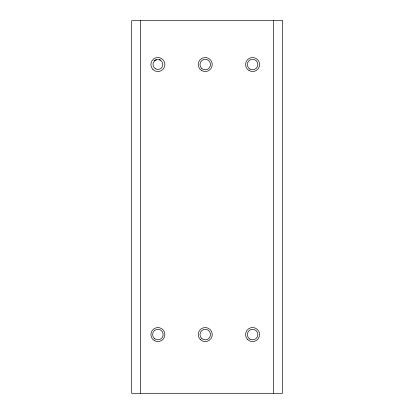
<?xml version="1.0" encoding="UTF-8"?>
<svg xmlns="http://www.w3.org/2000/svg" width="414" height="414" viewBox="0 0 414 414"><rect width="100%" height="100%" fill="white"/><g stroke="black" fill="none" stroke-linecap="round" stroke-linejoin="round"><path stroke-width="0.62" d="M273.628 20.7L273.628 393.3M140.372 20.7L140.372 393.3M154.184 60.817A5.258 5.258 0 0 1 154.888 60.227M155.276 59.978A5.258 5.258 0 0 1 156.544 59.456M159.266 59.456A5.258 5.258 0 0 1 160.534 59.978M282.395 20.7L131.605 20.7L131.605 393.3L282.395 393.3L282.395 20.7M155.452 68.786A4.911 4.911 0 0 0 162.816 64.537A4.911 4.911 0 0 0 155.452 60.284A4.911 4.911 0 0 0 155.452 68.786M152.947 69.495A7.012 7.012 0 0 0 164.679 66.349A7.012 7.012 0 0 0 156.088 57.758A7.012 7.012 0 0 0 152.947 69.495M154.406 338.492A5.258 5.258 0 0 0 163.054 335.625A5.258 5.258 0 0 0 156.254 329.565A5.258 5.258 0 0 0 154.406 338.492M154.396 340.634A7.012 7.012 0 0 0 164.917 334.559A7.012 7.012 0 0 0 154.396 328.488A7.012 7.012 0 0 0 154.396 340.634M201.525 338.279A5.258 5.258 0 0 0 210.328 335.92A5.258 5.258 0 0 0 203.885 329.482A5.258 5.258 0 0 0 201.525 338.279M201.525 68.253A5.258 5.258 0 0 0 210.328 65.898A5.258 5.258 0 0 0 203.885 59.456A5.258 5.258 0 0 0 201.525 68.253M201.582 70.515A7.012 7.012 0 0 0 212.258 64.719A7.012 7.012 0 0 0 201.903 58.369A7.012 7.012 0 0 0 201.582 70.515M200.314 339.547A7.012 7.012 0 0 0 212.03 336.339A7.012 7.012 0 0 0 203.393 327.795A7.012 7.012 0 0 0 200.314 339.547M249.958 69.091A5.258 5.258 0 0 0 257.85 64.537A5.258 5.258 0 0 0 249.958 59.978A5.258 5.258 0 0 0 249.958 69.091M249.083 70.608A7.012 7.012 0 0 0 259.604 64.537A7.012 7.012 0 0 0 249.083 58.462A7.012 7.012 0 0 0 249.083 70.608M249.958 339.118A5.258 5.258 0 0 0 257.85 334.559A5.258 5.258 0 0 0 249.958 330.005A5.258 5.258 0 0 0 249.958 339.118M247.629 339.521A7.012 7.012 0 0 0 259.366 336.375A7.012 7.012 0 0 0 250.775 327.784A7.012 7.012 0 0 0 247.629 339.521"/></g></svg>
